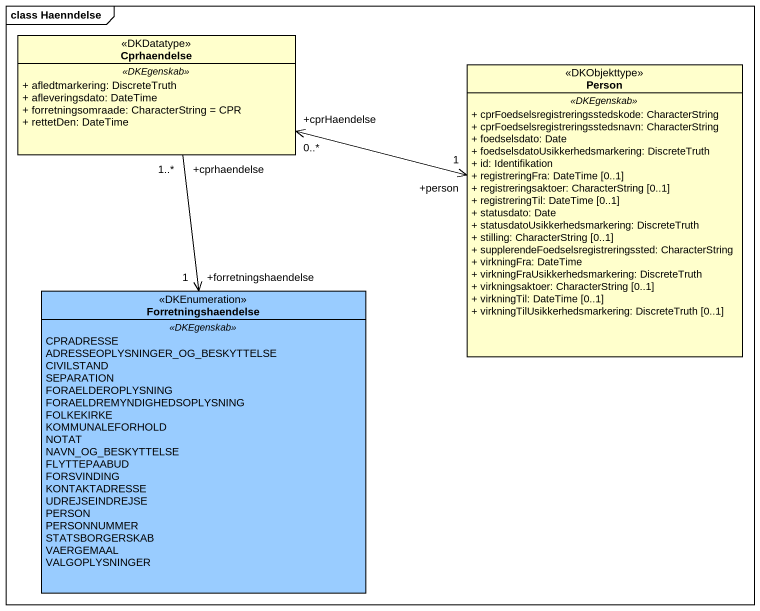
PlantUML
@startuml
mainframe class Haenndelse
hide circle
hide empty members
skinparam classAttributeIconSize 0
class Cprhaendelse <<DKDatatype>> {
  .. <<DKEgenskab>> ..
  + afledtmarkering: DiscreteTruth
  + afleveringsdato: DateTime
  + forretningsomraade: CharacterString = CPR
  + rettetDen: DateTime
}
class "Person" as Person_ <<DKObjekttype>> {
  .. <<DKEgenskab>> ..
  + cprFoedselsregistreringsstedskode: CharacterString
  + cprFoedselsregistreringsstedsnavn: CharacterString
  + foedselsdato: Date
  + foedselsdatoUsikkerhedsmarkering: DiscreteTruth
  + id: Identifikation
  + registreringFra: DateTime [0..1]
  + registreringsaktoer: CharacterString [0..1]
  + registreringTil: DateTime [0..1]
  + statusdato: Date
  + statusdatoUsikkerhedsmarkering: DiscreteTruth
  + stilling: CharacterString [0..1]
  + supplerendeFoedselsregistreringssted: CharacterString
  + virkningFra: DateTime
  + virkningFraUsikkerhedsmarkering: DiscreteTruth
  + virkningsaktoer: CharacterString [0..1]
  + virkningTil: DateTime [0..1]
  + virkningTilUsikkerhedsmarkering: DiscreteTruth [0..1]
}
enum Forretningshaendelse <<DKEnumeration>> #99CCFF {
  .. <<DKEgenskab>> ..
  CPRADRESSE
  ADRESSEOPLYSNINGER_OG_BESKYTTELSE
  CIVILSTAND
  SEPARATION
  FORAELDEROPLYSNING
  FORAELDREMYNDIGHEDSOPLYSNING
  FOLKEKIRKE
  KOMMUNALEFORHOLD
  NOTAT
  NAVN_OG_BESKYTTELSE
  FLYTTEPAABUD
  FORSVINDING
  KONTAKTADRESSE
  UDREJSEINDREJSE
  PERSON
  PERSONNUMMER
  STATSBORGERSKAB
  VAERGEMAAL
  VALGOPLYSNINGER
}
Cprhaendelse "+cprhaendelse\n1..*" --> "+forretningshaendelse\n1" Forretningshaendelse
Person_ "+person\n1" <-left-> "+cprHaendelse\n0..*" Cprhaendelse
@enduml
